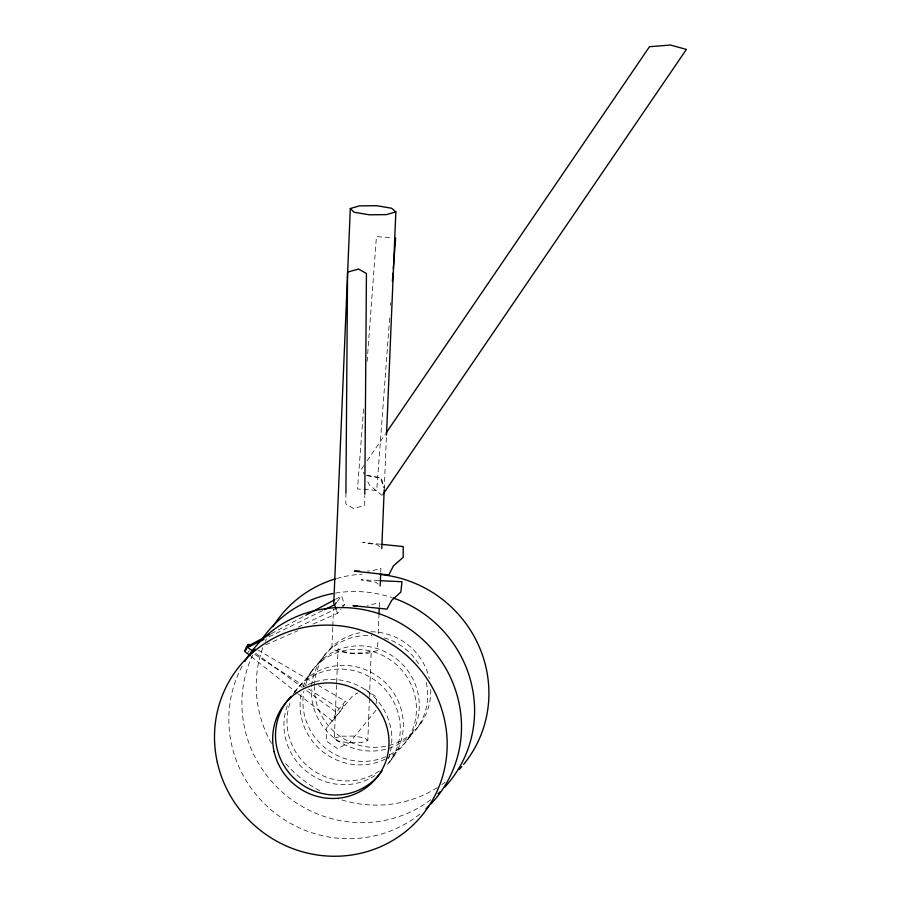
<?xml version="1.0" encoding="UTF-8"?>
<svg xmlns="http://www.w3.org/2000/svg" width="901" height="901" viewBox="0 0 901 901"><rect width="100%" height="100%" fill="white"/><g stroke="black" fill="none" stroke-linecap="round" stroke-linejoin="round"><path stroke-width="0.68" stroke-dasharray="4.5 3.38" d="M345.916 492.847L345.838 504.042L353.665 508.536L364.702 505.427L364.781 495.629M336.546 684.974L334.316 738.156L337.244 740.904L348.169 742.728L360.997 742.638L367.822 740.611L369.421 698.613M369.478 697.216L371.246 651.018L364.477 652.977L351.919 653.157L341.051 651.265L338.066 648.585L336.602 683.566M332.751 627.501L331.928 647.155L335.803 650.86L350.962 653.405L368.002 653.225L377.474 650.499L377.936 639.271M332.807 626.094L333.516 609.245M378.172 633.651L378.938 615.394M379.298 606.97L379.467 602.758L367.383 605.517M380.74 572.338L380.92 568.249L371.449 570.975L367.518 571.009M366.82 475.514L380.301 477.812L384.265 488.252L386.439 436.546M376.201 703.658L376.472 696.969L365.085 689.434L362.698 690.594M367.112 361.515L376.438 236.603L392.836 237.74M389.66 318.008L376.719 490.392L357.528 488.984L363.745 406.34M390.606 305.383L390.809 302.578M298.4 694.04L332.368 721.025L336.321 712.252L345.32 701.215L318.661 685.593M332.368 721.025L341.366 709.988L345.32 701.215M363.948 465.49L361.571 468.97L364.015 473.96M367.101 460.85L385.301 434.169M247.786 652.628L249.205 650.882M337.211 601.496L341.659 596.057L344.554 604.672L341.896 607.938M313.109 624.044L337.447 613.39L341.006 609.031M292.983 694.367L296.035 690.628M309.133 674.579L311.96 671.11M320.396 660.76L323.448 657.02M375.92 710.337L349.498 742.717L337.548 748.54L326.151 741.005L326.714 727.636L353.124 695.257L357.911 692.925M391.237 759.374L394.289 755.646M407.387 739.586L410.214 736.117M418.65 725.767L421.702 722.039M271.246 633.696L304.594 615.867M335.476 599.356L341.659 596.057M269.027 636.872L323.211 610.326M298.141 627.175L334.519 609.538M342.042 605.889L344.554 604.672M265.716 644.778L297.747 630.768M334.316 738.156L341.085 736.196L353.586 736.083L364.837 737.93L367.822 740.611M378.814 580.638L361.087 579.805L375.92 582.328L378.048 584.152M380.841 544.26L362.652 542.379L377.485 544.902L379.614 546.738M366.786 475.503L381.326 477.913L384.265 488.252M258.069 650.083L313.818 682.755M254.735 654.385L303.907 685.943M308.592 688.95L341.366 709.988M255.625 653.304L302.229 687.339M306.768 690.662L336.321 712.252M251.278 656.604L297.296 693.162M382.215 495.505L369.5 485.166L367.067 480.188M336.625 610.923L337.447 613.39M430.723 689.682A58.925 57.022 39.2 0 1 372.913 747.301A58.925 57.022 39.2 0 1 314.415 686.63M314.449 685.267A58.925 57.022 39.2 0 1 359.859 632.761M370.852 631.747A58.925 57.022 39.2 0 1 429.338 678.735M430.757 799.75A117.851 114.033 39.2 0 1 286.36 795.594A117.851 114.033 39.2 0 1 252.708 655.095M335.521 593.061A117.851 114.033 39.2 0 1 391.698 597.509M445.071 782.203A117.851 114.033 39.2 0 1 441.76 784.613M437.21 787.654A117.851 114.033 39.2 0 1 337.819 798.658M319.866 790.83A117.851 114.033 39.2 0 1 284.22 761.863M271.46 743.438A117.851 114.033 39.2 0 1 263.306 646.344M265.344 641.287A117.851 114.033 39.2 0 1 266.448 638.786M336.501 578.555A117.851 114.033 39.2 0 1 362.191 574.14M303.164 686.765A58.925 57.022 39.2 0 1 395.55 663.947A58.925 57.022 39.2 0 1 386.439 758.518M385.223 759.126A58.925 57.022 39.2 0 1 323.121 751.986A58.925 57.022 39.2 0 1 301.339 693.308M426.297 682.462A58.925 57.022 39.2 0 1 374.715 750.961A58.925 57.022 39.2 0 1 311.408 689.006M311.588 686.28A58.925 57.022 39.2 0 1 371.944 635.633M384.254 637.863A58.925 57.022 39.2 0 1 419.742 665.704M305.574 684.58A58.925 57.022 39.2 0 1 398.388 660.489A58.925 57.022 39.2 0 1 388.049 755.657M385.583 756.784A58.925 57.022 39.2 0 1 325.407 748.089A58.925 57.022 39.2 0 1 303.896 691.191M379.186 771.065A58.925 57.022 39.2 0 1 309.482 767.618A58.925 57.022 39.2 0 1 291.012 700.28M294.616 692.925A58.925 57.022 39.2 0 1 379.749 677.811A58.925 57.022 39.2 0 1 387.486 764.104M419.798 814.132A117.851 114.033 39.2 0 1 271.629 810.303A117.851 114.033 39.2 0 1 242.729 665.084M375.007 775.558A58.925 57.022 39.2 0 1 305.889 770.907A58.925 57.022 39.2 0 1 287.971 704.008M294.514 692.137A58.925 57.022 39.2 0 1 377.789 682.395A58.925 57.022 39.2 0 1 386.304 765.85M303.108 687.091A58.925 57.022 39.2 0 1 306.7 685.177M307.928 684.602A58.925 57.022 39.2 0 1 373.543 696.45A58.925 57.022 39.2 0 1 387.284 761.345"/><path stroke-width="1.35" d="M345.916 492.847L347.572 272.113L358.553 269.061L366.437 273.499L364.792 494.232M333.753 603.636L350.309 208.559L359.398 205.879L376.764 205.71L391.597 208.232L395.854 211.893L386.495 435.138M378.994 613.986L379.231 608.378M380.177 585.988L380.684 573.7M381.742 548.563L384.209 489.648M392.385 281.517L393.016 273.104M393.332 268.892L395.64 238.01M250.185 655.737L244.7 651.378L246.536 646.659L248.372 644.406L250.805 645.826M246.998 647.943L248.372 644.406M386.09 433.009L649.508 46.706L670.412 45.05L686.404 49.409L383.004 494.345M244.7 651.378L246.547 649.125M324.473 609.707L334.553 604.762L336.321 602.589M247.775 646.254L270.007 634.36M305.833 615.203L334.248 600.01M247.606 647.38L263.993 639.35M251.627 650.95L255.479 649.261M395.854 211.893L386.394 214.618L369.342 214.81L354.183 212.264L350.309 208.559M359.657 571.099L354.408 571.155L388.804 574.951L393.41 565.929L403.175 557.336L403.231 546.569L382.238 544.407M356.897 605.63L352.955 605.675L386.968 609.099L391.642 600.415L400.81 592.126L402.004 581.731L380.177 580.695M246.536 646.659L253.35 651.648M334.553 604.762L336.208 609.695M440.026 791.878A117.851 114.033 39.2 0 1 438.044 793.713M263.058 637.626A117.851 114.033 39.2 0 1 332.841 593.545M393.005 597.949A117.851 114.033 39.2 0 1 444.801 787.057M461.853 766.458A117.851 114.033 39.2 0 1 459.116 769.499M272.879 626.792A117.851 114.033 39.2 0 1 335.183 578.949M380.143 574.5A117.851 114.033 39.2 0 1 478.96 646.175A117.851 114.033 39.2 0 1 463.61 764.375M428.865 806.046A117.851 114.033 39.2 0 1 425.936 808.861M244.757 661.559A117.851 114.033 39.2 0 1 414.336 632.479A117.851 114.033 39.2 0 1 430.768 804.097M382.047 770.839A58.925 57.022 39.2 0 1 297.443 781.246A58.925 57.022 39.2 0 1 291.338 696.248M217.31 762.291A117.851 114.033 39.2 0 0 409.617 828.21A117.851 114.033 39.2 0 0 365.592 631.556A117.851 114.033 39.2 0 0 217.31 762.291M274.073 751.49A58.925 57.022 39.2 0 0 370.232 784.456A58.925 57.022 39.2 0 0 348.214 686.123A58.925 57.022 39.2 0 0 274.073 751.49"/></g></svg>
